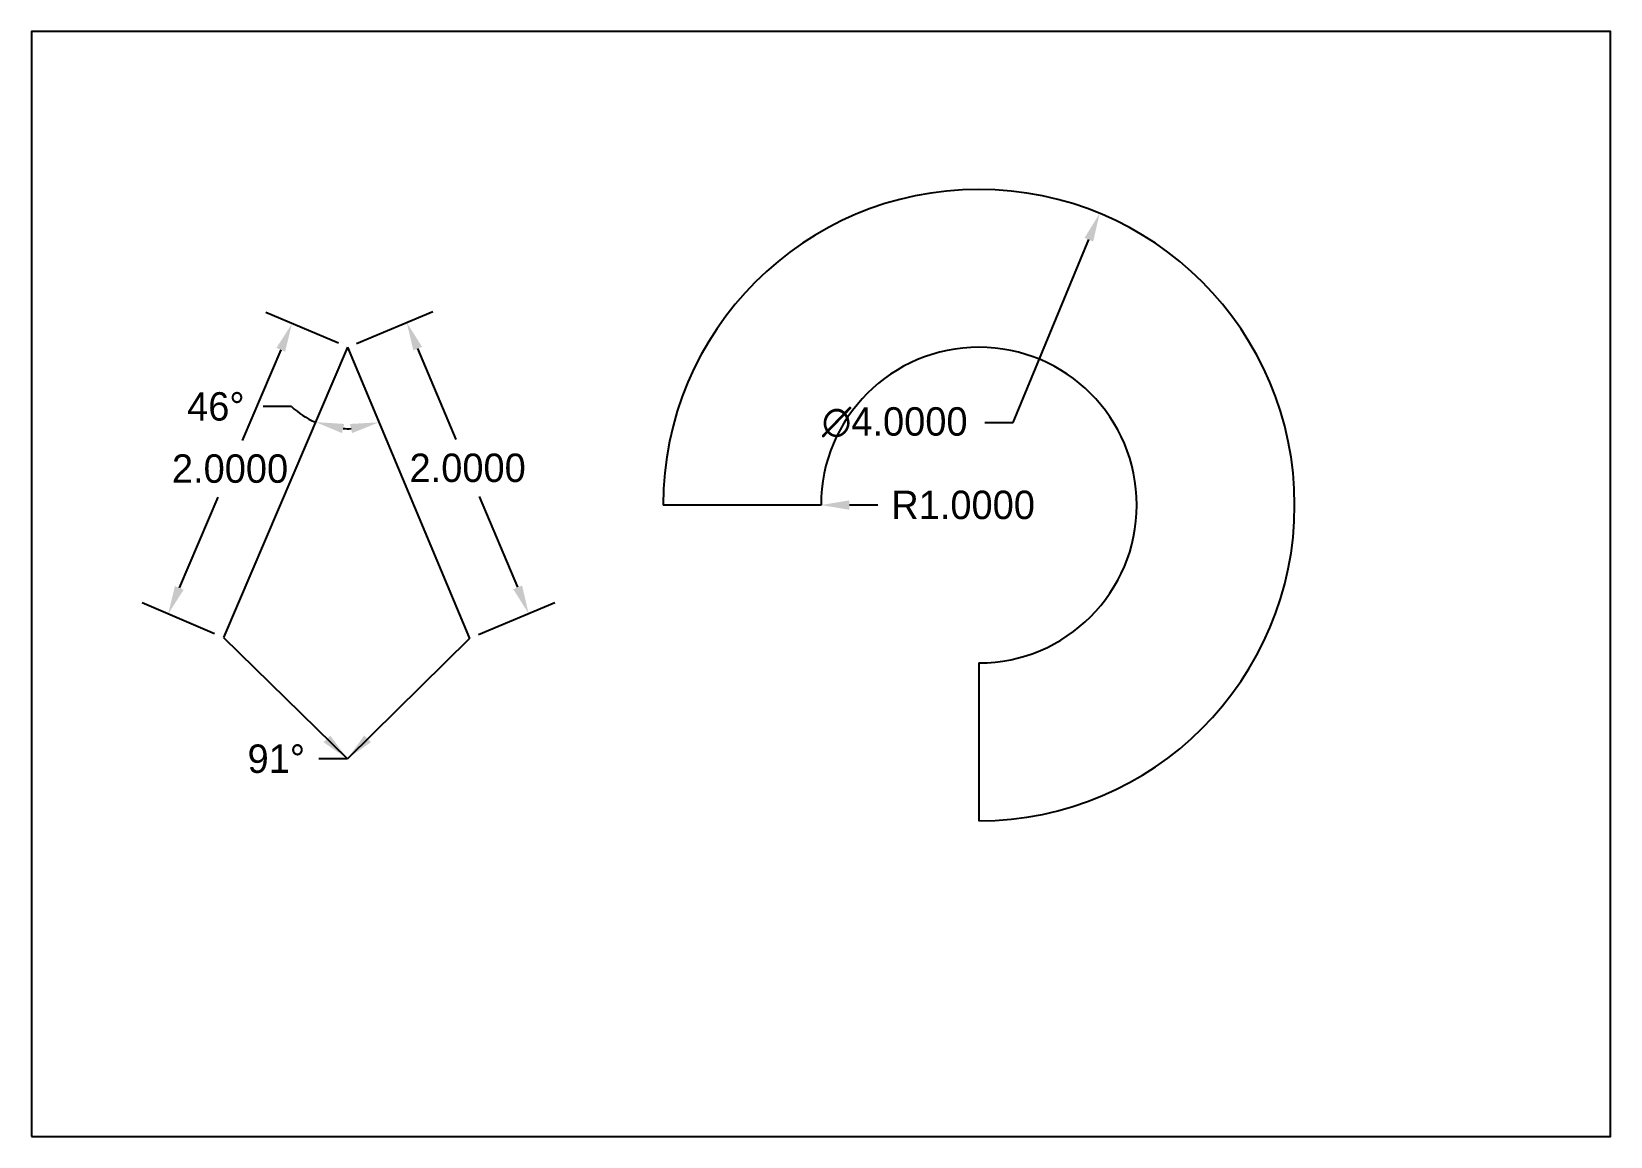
# Model space of a CAD drawing. Header units: inches. Extents: x 0 to 10, y 0 to 7.
import ezdxf

# ---------------------------------------------------------------- set-up
doc = ezdxf.new("R2010")
doc.units = ezdxf.units.IN
doc.header["$MEASUREMENT"] = 0
doc.dimstyles.get("Standard").update_dxf_attribs({"dimtxt": 0.18, "dimasz": 0.18, "dimexe": 0.18, "dimexo": 0.0625, "dimgap": 0.09, "dimtad": 0, "dimtih": 1, "dimtoh": 1, "dimdec": 4, "dimzin": 0, "dimdsep": 46, "dimtxsty": 'Standard', "dimcen": 0.09, "dimadec": 0, "dimazin": 0, "dimtfac": 1, "dimtdec": 4, "dimtofl": 0, "dimtmove": 0, "dimatfit": 3, "dimfxl": 1, "dimtolj": 1, "dimtzin": 0, "dimarcsym": 0})

# ---------------------------------------------------------------- blocks, each defined once
blk = doc.blocks.new('*D2')
at = {"color": 0, "lineweight": -2}
blk.add_line((5.36, 4), (5.18, 4), dxfattribs=at)
at = {"color": 0}
blk.add_solid([(5.18, 4.03), (5.18, 3.97), (5, 4)], dxfattribs=at)
at = {"layer": 'Defpoints', "color": 0}
for p in [(5, 4), (6, 4)]:
    blk.add_point(p, dxfattribs=at)
at = {"color": 0, "insert": (5.9, 4), "char_height": 0.18, "attachment_point": 5}
blk.add_mtext('\\A1;R1.0000', dxfattribs=at)
blk = doc.blocks.new('*D3')
at = {"color": 0, "lineweight": -2}
for p, q in [((6.217, 4.524), (6.696, 5.682)), ((6.037, 4.524), (6.217, 4.524))]:
    blk.add_line(p, q, dxfattribs=at)
at = {"color": 0}
blk.add_solid([(6.669, 5.693), (6.724, 5.67), (6.765, 5.848)], dxfattribs=at)
at = {"layer": 'Defpoints', "color": 0}
for p in [(6.765, 5.848), (5.235, 2.152)]:
    blk.add_point(p, dxfattribs=at)
at = {"color": 0, "insert": (5.467, 4.524), "char_height": 0.18, "attachment_point": 5}
blk.add_mtext('\\A1;∅4.0000', dxfattribs=at)
blk = doc.blocks.new('*D4')
at = {"color": 0, "lineweight": -2}
for p, q in [((2.058, 5.024), (2.542, 5.227)), ((2.445, 4.991), (2.687, 4.415)), ((3.079, 3.479), (2.837, 4.055)), ((2.83, 3.179), (3.314, 3.382))]:
    blk.add_line(p, q, dxfattribs=at)
at = {"color": 0}
for points in [[(2.473, 5.003), (2.418, 4.98), (2.376, 5.157)], [(3.107, 3.49), (3.051, 3.467), (3.148, 3.313)]]:
    blk.add_solid(points, dxfattribs=at)
at = {"layer": 'Defpoints', "color": 0}
for p in [(2, 5), (3.148, 3.313), (2.773, 3.155)]:
    blk.add_point(p, dxfattribs=at)
at = {"color": 0, "insert": (2.762, 4.235), "char_height": 0.18, "attachment_point": 5}
blk.add_mtext('\\A1;2.0000', dxfattribs=at)
blk = doc.blocks.new('*D5')
at = {"color": 0, "lineweight": -2}
for p, q in [((1.943, 5.025), (1.484, 5.22)), ((1.579, 4.984), (1.334, 4.41)), ((0.936, 3.475), (1.181, 4.05)), ((1.158, 3.185), (0.7, 3.38))]:
    blk.add_line(p, q, dxfattribs=at)
at = {"color": 0}
for points in [[(1.551, 4.996), (1.606, 4.972), (1.649, 5.149)], [(0.908, 3.487), (0.963, 3.463), (0.865, 3.31)]]:
    blk.add_solid(points, dxfattribs=at)
at = {"layer": 'Defpoints', "color": 0}
for p in [(2, 5), (0.865, 3.31), (1.216, 3.16)]:
    blk.add_point(p, dxfattribs=at)
at = {"color": 0, "insert": (1.257, 4.23), "char_height": 0.18, "attachment_point": 5}
blk.add_mtext('\\A1;2.0000', dxfattribs=at)
blk = doc.blocks.new('*D6')
at = {"color": 0, "lineweight": -2}
blk.add_line((1.647, 4.624), (1.467, 4.624), dxfattribs=at)
for start, end in [(226.8093, 246.917), (267.0247, 272.6206)]:
    blk.add_arc((2, 5), 0.516, start, end, dxfattribs=at)
at = {"color": 0}
for points in [[(1.966, 4.456), (1.98, 4.514), (1.798, 4.526)], [(2.017, 4.514), (2.03, 4.456), (2.199, 4.524)]]:
    blk.add_solid(points, dxfattribs=at)
at = {"layer": 'Defpoints', "color": 0}
for p in [(2, 5), (2, 5), (2.067, 4.489), (1.216, 3.16), (2.773, 3.155)]:
    blk.add_point(p, dxfattribs=at)
at = {"color": 0, "insert": (1.167, 4.624), "char_height": 0.18, "attachment_point": 5}
blk.add_mtext('\\A1;46°', dxfattribs=at)
blk = doc.blocks.new('*D7')
at = {"color": 0, "lineweight": -2}
blk.add_line((2, 2.392), (1.82, 2.392), dxfattribs=at)
at = {"color": 0}
for points in [[(1.892, 2.54), (1.85, 2.497), (2, 2.392)], [(2.149, 2.498), (2.107, 2.54), (2, 2.392)]]:
    blk.add_solid(points, dxfattribs=at)
at = {"layer": 'Defpoints', "color": 0}
for p in [(1.216, 3.16), (2.773, 3.155), (2, 2.392), (2, 2.392), (2, 2.392)]:
    blk.add_point(p, dxfattribs=at)
at = {"color": 0, "insert": (1.55, 2.392), "char_height": 0.18, "attachment_point": 5}
blk.add_mtext('\\A1;91°', dxfattribs=at)

msp = doc.modelspace()

# ---------------------------------------------------------------- linework, layer by layer
for p, q in [((2, 5), (1.21587, 3.16012)), ((2, 5), (2.77272, 3.15531)), ((5, 4), (4, 4)), ((1.21587, 3.16012), (2, 2.39246)), ((2.77272, 3.15531), (2, 2.39246)), ((6, 3), (6, 2))]:
    msp.add_line(p, q)
msp.add_lwpolyline([(0, 0), (10, 0), (10, 7), (0, 7)], close=True)
for radius in [2, 1]:
    msp.add_arc((6, 4), radius, 270, 180)

# ---------------------------------------------------------------- dimensions: what is measured, and where the dimension line sits
dim = msp.add_diameter_dim_2p(p1=(5.23479, 2.15218), p2=(6.76521, 5.84782), dimstyle='Standard')
dim.commit()
dim.dimension.update_dxf_attribs({"geometry": '*D3', "text_midpoint": (5.4669, 4.52376), "dimtype": 163})
for p2, distance, picture, middle in [((1.21587, 3.16012), -0.38124, '*D5', (1.25722, 4.22953)), ((2.77272, 3.15531), 0.40732, '*D4', (2.76205, 4.23503))]:
    dim = msp.add_aligned_dim(p1=(2, 5), p2=p2, distance=distance, dimstyle='Standard')
    dim.commit()
    dim.dimension.update_dxf_attribs({"geometry": picture, "text_midpoint": middle})
for base, line1, line2, picture, middle in [((2.06692, 4.48882), ((2, 5), (2.77272, 3.15531)), ((2, 5), (1.21587, 3.16012)), '*D6', (1.16715, 4.62413)), ((2, 2.39246), ((2.77272, 3.15531), (2, 2.39246)), ((1.21587, 3.16012), (2, 2.39246)), '*D7', (1.55, 2.39246))]:
    dim = msp.add_angular_dim_2l(base=base, line1=line1, line2=line2, dimstyle='Standard')
    dim.commit()
    dim.dimension.update_dxf_attribs({"geometry": picture, "text_midpoint": middle})
dim = msp.add_radius_dim(center=(6, 4), mpoint=(5, 4), dimstyle='Standard', override={"dimtmove": 1})
dim.commit()
dim.dimension.update_dxf_attribs({"geometry": '*D2', "text_midpoint": (5.36, 4), "dimtype": 164})

doc.saveas('drawing.dxf')
